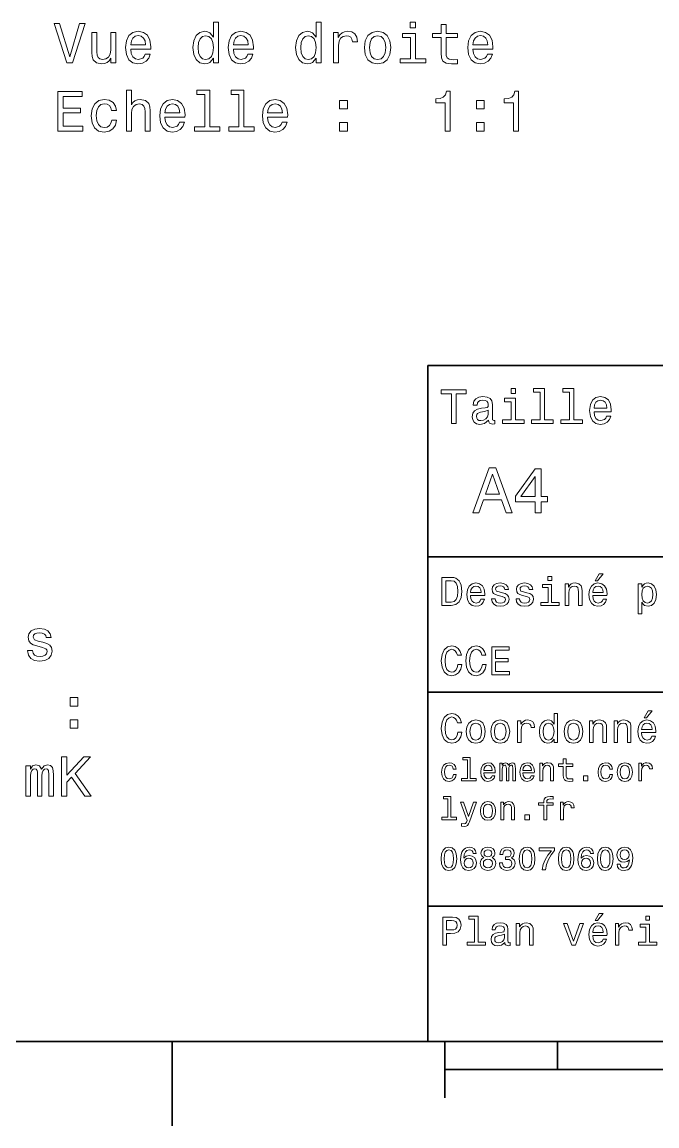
# Model space of a CAD drawing. Extents: x 0 to 297, y 0 to 210.
# Drawn here: x 61 to 117.3, y 2.5 to 100.5 of the extents above; entities that cross this region are included whole.
import ezdxf

# ---------------------------------------------------------------- set-up
doc = ezdxf.new("R2010")
doc.units = 0

msp = doc.modelspace()

# ---------------------------------------------------------------- linework, layer by layer
at = {"color": 7, "lineweight": 35}
for p, q in [((97, 10), (97, 70)), ((97, 70), (287, 70)), ((97, 53), (162, 53)), ((97, 41), (162, 41)), ((97, 22), (162, 22)), ((10, 10), (287, 10)), ((97, 10), (287, 10)), ((98.5, 7.5), (198.5, 7.5))]:
    msp.add_line(p, q, dxfattribs=at)
at = {"color": 7, "lineweight": 35, "ltscale": 0.1875}
msp.add_line((74.300003, 10), (74.300003, 2.5), dxfattribs=at)
at = {"color": 7, "lineweight": 35, "ltscale": 0.125}
msp.add_line((98.5, 10), (98.5, 5), dxfattribs=at)
at = {"color": 7, "lineweight": 35, "ltscale": 0.0625}
msp.add_line((108.5, 10), (108.5, 7.5), dxfattribs=at)
at = {"color": 7, "lineweight": 13}
for points in [[(66.098732, 100.357018), (65.221207, 97.376472), (64.318474, 100.357018), (63.839363, 100.357018), (64.969048, 96.851974), (65.473373, 96.851974), (66.577835, 100.357018)], [(77.985619, 97.270561), (77.985619, 96.851974), (78.42942, 96.851974), (78.42942, 100.473015), (77.990662, 100.473015), (77.990662, 99.146645), (77.652763, 99.52993), (77.445992, 99.620705), (77.208961, 99.656006), (76.780289, 99.555145), (76.447433, 99.27272), (76.230576, 98.818832), (76.15493, 98.208603), (76.230576, 97.598373), (76.447433, 97.139435), (76.780289, 96.851974), (77.208961, 96.756157), (77.445992, 96.791458), (77.657806, 96.882233)], [(87.093689, 97.270561), (87.093689, 96.851974), (87.537491, 96.851974), (87.537491, 100.473015), (87.098732, 100.473015), (87.098732, 99.146645), (86.760834, 99.52993), (86.554062, 99.620705), (86.317032, 99.656006), (85.888359, 99.555145), (85.555504, 99.27272), (85.338646, 98.818832), (85.263, 98.208603), (85.338646, 97.598373), (85.555504, 97.139435), (85.888359, 96.851974), (86.317032, 96.756157), (86.554062, 96.791458), (86.765877, 96.882233)], [(95.909248, 100.473015), (95.440231, 100.473015), (95.440231, 99.968689), (95.909248, 99.968689)], [(98.16861, 99.091171), (98.16861, 97.734543), (98.198868, 97.295776), (98.340088, 96.993187), (98.622505, 96.816673), (99.101608, 96.756157), (99.626106, 96.781372), (99.626106, 97.164658), (99.242821, 97.134392), (98.894836, 97.174744), (98.708237, 97.300819), (98.627548, 97.512634), (98.612419, 97.810188), (98.612419, 99.091171), (99.626106, 99.091171), (99.626106, 99.469406), (98.612419, 99.469406), (98.612419, 100.2612), (98.16861, 100.2612), (98.16861, 99.469406), (97.402039, 99.469406), (97.402039, 99.091171)], [(69.301178, 99.560188), (68.857376, 99.560188), (68.857376, 97.996788), (68.806946, 97.633675), (68.66069, 97.371429), (68.433746, 97.210045), (68.136192, 97.159615), (67.899162, 97.199959), (67.747864, 97.320992), (67.662132, 97.527763), (67.64196, 97.820274), (67.64196, 99.560188), (67.198151, 99.560188), (67.198151, 97.77993), (67.213287, 97.42186), (67.309105, 97.124306), (67.601616, 96.851974), (68.070633, 96.756157), (68.322792, 96.791458), (68.53965, 96.882233), (68.72625, 97.038574), (68.877548, 97.265518), (68.877548, 96.851974), (69.301178, 96.851974)], [(70.637634, 98.077477), (72.412849, 98.077477), (72.417892, 98.284248), (72.337204, 98.86422), (72.115303, 99.297943), (71.762276, 99.560188), (71.293259, 99.656006), (70.83432, 99.555145), (70.481293, 99.27272), (70.254349, 98.813789), (70.17366, 98.208603), (70.249306, 97.588287), (70.47625, 97.134392), (70.824234, 96.851974), (71.278122, 96.756157), (71.671494, 96.821716), (71.994263, 96.993187), (72.231293, 97.265518), (72.367462, 97.628632), (71.928703, 97.628632), (71.837921, 97.426903), (71.706802, 97.275604), (71.333603, 97.154572), (71.046135, 97.210045), (70.829277, 97.386559), (70.688065, 97.674019), (70.637634, 98.062347)], [(70.637634, 98.450676), (70.693115, 98.79866), (70.829277, 99.055862), (71.036049, 99.212204), (71.308388, 99.267677), (71.575676, 99.212204), (71.782448, 99.055862), (71.908531, 98.79866), (71.953918, 98.450676)], [(77.284607, 99.257591), (77.577118, 99.186989), (77.799019, 98.990303), (77.930145, 98.662491), (77.980576, 98.208603), (77.930145, 97.749672), (77.799019, 97.42186), (77.577118, 97.220131), (77.284607, 97.154572), (77.007233, 97.220131), (76.795418, 97.42186), (76.654205, 97.754715), (76.608818, 98.208603), (76.654205, 98.657448), (76.795418, 98.98526), (77.007233, 99.186989)], [(79.745705, 98.077477), (81.52092, 98.077477), (81.525963, 98.284248), (81.445274, 98.86422), (81.223373, 99.297943), (80.870346, 99.560188), (80.401321, 99.656006), (79.94239, 99.555145), (79.589363, 99.27272), (79.362419, 98.813789), (79.281731, 98.208603), (79.357376, 97.588287), (79.58432, 97.134392), (79.932304, 96.851974), (80.386192, 96.756157), (80.779572, 96.821716), (81.102333, 96.993187), (81.339363, 97.265518), (81.475533, 97.628632), (81.036774, 97.628632), (80.945992, 97.426903), (80.814865, 97.275604), (80.441673, 97.154572), (80.154205, 97.210045), (79.937347, 97.386559), (79.796135, 97.674019), (79.745705, 98.062347)], [(79.745705, 98.450676), (79.801178, 98.79866), (79.937347, 99.055862), (80.144119, 99.212204), (80.416458, 99.267677), (80.683746, 99.212204), (80.890518, 99.055862), (81.016602, 98.79866), (81.061989, 98.450676)], [(86.392685, 99.257591), (86.685188, 99.186989), (86.907089, 98.990303), (87.038216, 98.662491), (87.088646, 98.208603), (87.038216, 97.749672), (86.907089, 97.42186), (86.685188, 97.220131), (86.392685, 97.154572), (86.115303, 97.220131), (85.903488, 97.42186), (85.762276, 97.754715), (85.716888, 98.208603), (85.762276, 98.657448), (85.903488, 98.98526), (86.115303, 99.186989)], [(88.631874, 96.851974), (89.075676, 96.851974), (89.075676, 98.400246), (89.121063, 98.773445), (89.257233, 99.040733), (89.479134, 99.202118), (89.776688, 99.257591), (89.998589, 99.22229), (90.165016, 99.121429), (90.265877, 98.949959), (90.301178, 98.717972), (90.750031, 98.717972), (90.689514, 99.126472), (90.523087, 99.418976), (90.245705, 99.59549), (89.867462, 99.656006), (89.61026, 99.615662), (89.388359, 99.514801), (89.191673, 99.34333), (89.035332, 99.111343), (89.035332, 99.560188), (88.631874, 99.560188)], [(91.370346, 98.20356), (91.451035, 97.588287), (91.683022, 97.134392), (92.051178, 96.851974), (92.545418, 96.756157), (93.034607, 96.851974), (93.402763, 97.129349), (93.63475, 97.583244), (93.72049, 98.20356), (93.63475, 98.818832), (93.402763, 99.277763), (93.034607, 99.555145), (92.545418, 99.656006), (92.051178, 99.555145), (91.683022, 99.27272), (91.451035, 98.818832)], [(91.824234, 98.208603), (91.869621, 98.662491), (92.010834, 98.990303), (92.237778, 99.192032), (92.545418, 99.262634), (92.848007, 99.192032), (93.074951, 98.995346), (93.216164, 98.662491), (93.266602, 98.208603), (93.216164, 97.749672), (93.074951, 97.416817), (92.848007, 97.215088), (92.545418, 97.149529), (92.237778, 97.215088), (92.010834, 97.416817), (91.869621, 97.749672)], [(95.894119, 97.225174), (95.894119, 99.469406), (94.754349, 99.469406), (94.754349, 99.091171), (95.450317, 99.091171), (95.450317, 97.225174), (94.542534, 97.225174), (94.542534, 96.851974), (96.811981, 96.851974), (96.811981, 97.225174)], [(100.997864, 98.077477), (102.773079, 98.077477), (102.778122, 98.284248), (102.697433, 98.86422), (102.475525, 99.297943), (102.122498, 99.560188), (101.653488, 99.656006), (101.19455, 99.555145), (100.841522, 99.27272), (100.614578, 98.813789), (100.53389, 98.208603), (100.609535, 97.588287), (100.836479, 97.134392), (101.184464, 96.851974), (101.638351, 96.756157), (102.031723, 96.821716), (102.354492, 96.993187), (102.591522, 97.265518), (102.727692, 97.628632), (102.288925, 97.628632), (102.198151, 97.426903), (102.067032, 97.275604), (101.693832, 97.154572), (101.406364, 97.210045), (101.189507, 97.386559), (101.048294, 97.674019), (100.997864, 98.062347)], [(100.997864, 98.450676), (101.053337, 98.79866), (101.189507, 99.055862), (101.396278, 99.212204), (101.66861, 99.267677), (101.935905, 99.212204), (102.142677, 99.055862), (102.268753, 98.79866), (102.314148, 98.450676)], [(64.162132, 90.805145), (66.381149, 90.805145), (66.381149, 91.228775), (64.626106, 91.228775), (64.626106, 92.413933), (66.189507, 92.413933), (66.189507, 92.83252), (64.626106, 92.83252), (64.626106, 93.881516), (66.340805, 93.881516), (66.340805, 94.305145), (64.162132, 94.305145)], [(70.249306, 90.805145), (70.693115, 90.805145), (70.693115, 92.368546), (70.738503, 92.726616), (70.88475, 92.988861), (71.111702, 93.150246), (71.414291, 93.210762), (71.656364, 93.160332), (71.807663, 93.024162), (71.883316, 92.797218), (71.908531, 92.494629), (71.908531, 90.805145), (72.352333, 90.805145), (72.352333, 92.585403), (72.332161, 92.943474), (72.241379, 93.241028), (71.943832, 93.513359), (71.479858, 93.609177), (71.227692, 93.573875), (71.010834, 93.478058), (70.829277, 93.326759), (70.693115, 93.119987), (70.693115, 94.426186), (70.249306, 94.426186)], [(77.203918, 94.052986), (77.203918, 91.178345), (76.291092, 91.178345), (76.291092, 90.805145), (78.555504, 90.805145), (78.555504, 91.178345), (77.64772, 91.178345), (77.64772, 94.426186), (76.50795, 94.426186), (76.50795, 94.052986)], [(80.239944, 94.052986), (80.239944, 91.178345), (79.327118, 91.178345), (79.327118, 90.805145), (81.591522, 90.805145), (81.591522, 91.178345), (80.683746, 91.178345), (80.683746, 94.426186), (79.543976, 94.426186), (79.543976, 94.052986)], [(98.526688, 90.805145), (98.985611, 90.805145), (98.985611, 94.33036), (98.642677, 94.33036), (98.551895, 94.022728), (98.370346, 93.815948), (98.092964, 93.694916), (97.709679, 93.654572), (97.709679, 93.296501), (98.526688, 93.296501)], [(104.598724, 90.805145), (105.057663, 90.805145), (105.057663, 94.33036), (104.714722, 94.33036), (104.623947, 94.022728), (104.442383, 93.815948), (104.165009, 93.694916), (103.781723, 93.654572), (103.781723, 93.296501), (104.598724, 93.296501)], [(68.938065, 92.615662), (69.376831, 92.615662), (69.286049, 93.019119), (69.069191, 93.336845), (68.731293, 93.533531), (68.292534, 93.609177), (67.808388, 93.508316), (67.440231, 93.225891), (67.208244, 92.76696), (67.127548, 92.151688), (67.203201, 91.541458), (67.430145, 91.087563), (67.788208, 90.805145), (68.277405, 90.709328), (68.711121, 90.784973), (69.049019, 90.996788), (69.281006, 91.329643), (69.381874, 91.773445), (68.958244, 91.773445), (68.882591, 91.491028), (68.741379, 91.279205), (68.53965, 91.148087), (68.292534, 91.107742), (67.984901, 91.173302), (67.762993, 91.375031), (67.626831, 91.702843), (67.581436, 92.166817), (67.626831, 92.620705), (67.768036, 92.948517), (67.994987, 93.150246), (68.292534, 93.220848), (68.554779, 93.175461), (68.751465, 93.059471), (68.882591, 92.867828)], [(73.67366, 92.030647), (75.448875, 92.030647), (75.453918, 92.237419), (75.37323, 92.81739), (75.151321, 93.251114), (74.798302, 93.513359), (74.329277, 93.609177), (73.870346, 93.508316), (73.517319, 93.225891), (73.290375, 92.76696), (73.209679, 92.161774), (73.285332, 91.541458), (73.512276, 91.087563), (73.86026, 90.805145), (74.314148, 90.709328), (74.70752, 90.774887), (75.030289, 90.946358), (75.267319, 91.218689), (75.403488, 91.581802), (74.964722, 91.581802), (74.873947, 91.380074), (74.742821, 91.228775), (74.369621, 91.107742), (74.082161, 91.163216), (73.865303, 91.339729), (73.724091, 91.62719), (73.67366, 92.015518)], [(73.67366, 92.403847), (73.729134, 92.751831), (73.865303, 93.009033), (74.072075, 93.165375), (74.344406, 93.220848), (74.611702, 93.165375), (74.818474, 93.009033), (74.94455, 92.751831), (74.989944, 92.403847)], [(82.781731, 92.030647), (84.556946, 92.030647), (84.561989, 92.237419), (84.481293, 92.81739), (84.259392, 93.251114), (83.906372, 93.513359), (83.437347, 93.609177), (82.978416, 93.508316), (82.625389, 93.225891), (82.398445, 92.76696), (82.317749, 92.161774), (82.393402, 91.541458), (82.620346, 91.087563), (82.96833, 90.805145), (83.422218, 90.709328), (83.81559, 90.774887), (84.138359, 90.946358), (84.375389, 91.218689), (84.511551, 91.581802), (84.072792, 91.581802), (83.982018, 91.380074), (83.850891, 91.228775), (83.477692, 91.107742), (83.190231, 91.163216), (82.973373, 91.339729), (82.832161, 91.62719), (82.781731, 92.015518)], [(82.781731, 92.403847), (82.837204, 92.751831), (82.973373, 93.009033), (83.180145, 93.165375), (83.452477, 93.220848), (83.719772, 93.165375), (83.926544, 93.009033), (84.05262, 92.751831), (84.098007, 92.403847)], [(89.161407, 92.761917), (89.857376, 92.761917), (89.857376, 93.513359), (89.161407, 93.513359)], [(101.305496, 92.761917), (102.001465, 92.761917), (102.001465, 93.513359), (101.305496, 93.513359)], [(89.161407, 90.805145), (89.857376, 90.805145), (89.857376, 91.556587), (89.161407, 91.556587)], [(101.305496, 90.805145), (102.001465, 90.805145), (102.001465, 91.556587), (101.305496, 91.556587)], [(99.102303, 64.837173), (99.5, 64.837173), (99.5, 67.47406), (100.407784, 67.47406), (100.407784, 67.837173), (98.190201, 67.837173), (98.190201, 67.47406), (99.102303, 67.47406)], [(104.786743, 67.940918), (104.384727, 67.940918), (104.384727, 67.508644), (104.786743, 67.508644)], [(106.969742, 67.621033), (106.969742, 65.157059), (106.187317, 65.157059), (106.187317, 64.837173), (108.128242, 64.837173), (108.128242, 65.157059), (107.350143, 65.157059), (107.350143, 67.940918), (106.373199, 67.940918), (106.373199, 67.621033)], [(109.572044, 67.621033), (109.572044, 65.157059), (108.789627, 65.157059), (108.789627, 64.837173), (110.730545, 64.837173), (110.730545, 65.157059), (109.952454, 65.157059), (109.952454, 67.940918), (108.975502, 67.940918), (108.975502, 67.621033)], [(102.387611, 65.139771), (102.387611, 65.126801), (102.409225, 64.979828), (102.47406, 64.876076), (102.746399, 64.793945), (102.958214, 64.828529), (102.958214, 65.122475), (102.867432, 65.109505), (102.746399, 65.165703), (102.724785, 65.338615), (102.724785, 66.540344), (102.672913, 66.84726), (102.521614, 67.0634), (102.257927, 67.193085), (101.886169, 67.240631), (101.523056, 67.188759), (101.255043, 67.041786), (101.086456, 66.812675), (101.030258, 66.510086), (101.030258, 66.484146), (101.371758, 66.484146), (101.402016, 66.665703), (101.497116, 66.795387), (101.65274, 66.873199), (101.873199, 66.903458), (102.085014, 66.881844), (102.236313, 66.817001), (102.327087, 66.704605), (102.357346, 66.548988), (102.340057, 66.367432), (102.270897, 66.276657), (102.097984, 66.233429), (101.773773, 66.198845), (101.402016, 66.121033), (101.138329, 65.982704), (100.982712, 65.766571), (100.935158, 65.446686), (100.978386, 65.161385), (101.112389, 64.949562), (101.328529, 64.815559), (101.626801, 64.768013), (102.028816, 64.858788)], [(104.773773, 65.157059), (104.773773, 67.080688), (103.796829, 67.080688), (103.796829, 66.756485), (104.393372, 66.756485), (104.393372, 65.157059), (103.615273, 65.157059), (103.615273, 64.837173), (105.560516, 64.837173), (105.560516, 65.157059)], [(111.750717, 65.887604), (113.272339, 65.887604), (113.276657, 66.064842), (113.207497, 66.561958), (113.017288, 66.933716), (112.714699, 67.158501), (112.312683, 67.240631), (111.919312, 67.154175), (111.616714, 66.912102), (111.422188, 66.51873), (111.353027, 66), (111.41787, 65.4683), (111.612396, 65.079247), (111.91066, 64.837173), (112.299713, 64.755043), (112.636887, 64.811234), (112.913544, 64.958214), (113.116714, 65.191643), (113.233429, 65.502876), (112.857346, 65.502876), (112.779541, 65.329971), (112.667145, 65.200287), (112.34726, 65.096542), (112.100868, 65.144089), (111.914986, 65.295387), (111.793945, 65.541786), (111.750717, 65.874634)], [(111.750717, 66.207489), (111.798271, 66.50576), (111.914986, 66.726219), (112.092216, 66.860229), (112.325653, 66.907776), (112.554756, 66.860229), (112.731987, 66.726219), (112.840057, 66.50576), (112.878967, 66.207489)], [(102.344383, 65.649857), (102.292511, 65.425072), (102.154182, 65.252159), (101.946686, 65.139771), (101.691643, 65.100861), (101.527374, 65.122475), (101.41066, 65.191643), (101.337173, 65.312675), (101.315559, 65.481262), (101.332855, 65.632561), (101.402016, 65.740631), (101.678673, 65.861671), (102.028816, 65.913544), (102.344383, 66.017288)], [(100.982712, 56.9049), (101.51297, 56.9049), (101.933716, 58.080692), (103.530258, 58.080692), (103.951012, 56.9049), (104.492798, 56.9049), (103.028816, 60.910664), (102.440926, 60.910664)], [(106.521614, 56.9049), (107.040344, 56.9049), (107.040344, 57.896255), (107.610954, 57.896255), (107.610954, 58.357349), (107.040344, 58.357349), (107.040344, 60.818443), (106.515854, 60.818443), (104.763687, 58.403458), (104.763687, 57.896255), (106.521614, 57.896255)], [(102.118156, 58.570606), (102.734871, 60.334293), (103.351585, 58.570606)], [(105.247841, 58.357349), (106.521614, 60.149857), (106.521614, 58.357349)], [(99.080688, 51.190563), (98.248558, 51.190563), (98.248558, 48.690563), (99.080688, 48.690563), (99.473343, 48.769814), (99.765129, 49.011169), (99.945244, 49.40382), (100.010086, 49.940563), (99.952446, 50.488113), (99.880402, 50.70425), (99.779541, 50.877163), (99.487755, 51.111313), (99.296829, 51.168949)], [(107.992798, 51.27702), (107.657784, 51.27702), (107.657784, 50.916786), (107.992798, 50.916786)], [(111.84726, 50.88797), (112.059799, 50.88797), (112.560516, 51.500362), (112.207489, 51.500362)], [(99.055473, 50.891571), (99.329254, 50.837536), (99.516571, 50.671829), (99.628242, 50.376442), (99.664268, 49.940563), (99.624641, 49.519093), (99.51297, 49.223705), (99.322044, 49.047192), (99.055473, 48.989555), (98.583572, 48.989555), (98.583572, 50.891571)], [(100.784584, 49.565922), (102.052597, 49.565922), (102.056198, 49.713619), (101.998558, 50.127884), (101.840057, 50.437683), (101.587898, 50.625), (101.252884, 50.693443), (100.925072, 50.621399), (100.672913, 50.41967), (100.510803, 50.091862), (100.453171, 49.659584), (100.507202, 49.216499), (100.669312, 48.892292), (100.91787, 48.690563), (101.242073, 48.62212), (101.523056, 48.668949), (101.753601, 48.791428), (101.922913, 48.98595), (102.020172, 49.245319), (101.706772, 49.245319), (101.64193, 49.101227), (101.548271, 48.993156), (101.2817, 48.9067), (101.07637, 48.946327), (100.921471, 49.072407), (100.820602, 49.27774), (100.784584, 49.555115)], [(100.784584, 49.832493), (100.824211, 50.081055), (100.921471, 50.264771), (101.069168, 50.376442), (101.263687, 50.416069), (101.454613, 50.376442), (101.602303, 50.264771), (101.69236, 50.081055), (101.724785, 49.832493)], [(103.623199, 49.818085), (103.317001, 49.890129), (103.090057, 49.972984), (103.014412, 50.142292), (103.036026, 50.261169), (103.111671, 50.347622), (103.234146, 50.401657), (103.41066, 50.423271), (103.579971, 50.401657), (103.713257, 50.336815), (103.799713, 50.239555), (103.835732, 50.109871), (104.145531, 50.109871), (104.145531, 50.117077), (104.091499, 50.351227), (103.943802, 50.534943), (103.713257, 50.650219), (103.41066, 50.693443), (103.104469, 50.650219), (102.881126, 50.531342), (102.740631, 50.354828), (102.697403, 50.131485), (102.729828, 49.915348), (102.830688, 49.76405), (102.996399, 49.655983), (103.237755, 49.580334), (103.590775, 49.493877), (103.806915, 49.40382), (103.864555, 49.331772), (103.886169, 49.223705), (103.853745, 49.09042), (103.767288, 48.989555), (103.626801, 48.924713), (103.439484, 48.903099), (103.241356, 48.924713), (103.09726, 49.000362), (103, 49.122841), (102.960373, 49.292149), (102.654175, 49.292149), (102.704613, 49.003963), (102.852303, 48.795029), (103.086456, 48.668949), (103.41066, 48.62212), (103.749283, 48.668949), (103.997841, 48.795029), (104.149139, 48.996758), (104.203171, 49.259727), (104.163544, 49.486671), (104.051872, 49.641571), (103.868156, 49.742435)], [(105.791786, 49.818085), (105.485588, 49.890129), (105.258644, 49.972984), (105.182999, 50.142292), (105.204613, 50.261169), (105.280258, 50.347622), (105.40274, 50.401657), (105.579254, 50.423271), (105.748558, 50.401657), (105.881844, 50.336815), (105.9683, 50.239555), (106.004326, 50.109871), (106.314117, 50.109871), (106.314117, 50.117077), (106.260086, 50.351227), (106.112396, 50.534943), (105.881844, 50.650219), (105.579254, 50.693443), (105.273056, 50.650219), (105.049713, 50.531342), (104.909225, 50.354828), (104.865997, 50.131485), (104.898415, 49.915348), (104.999283, 49.76405), (105.164986, 49.655983), (105.406342, 49.580334), (105.759369, 49.493877), (105.975502, 49.40382), (106.033142, 49.331772), (106.054756, 49.223705), (106.022339, 49.09042), (105.935883, 48.989555), (105.795387, 48.924713), (105.60807, 48.903099), (105.409943, 48.924713), (105.265854, 49.000362), (105.168587, 49.122841), (105.12896, 49.292149), (104.822769, 49.292149), (104.873199, 49.003963), (105.020897, 48.795029), (105.255043, 48.668949), (105.579254, 48.62212), (105.91787, 48.668949), (106.166428, 48.795029), (106.317726, 48.996758), (106.371758, 49.259727), (106.33213, 49.486671), (106.220459, 49.641571), (106.036743, 49.742435)], [(107.981987, 48.957134), (107.981987, 50.560158), (107.16787, 50.560158), (107.16787, 50.289986), (107.664986, 50.289986), (107.664986, 48.957134), (107.016571, 48.957134), (107.016571, 48.690563), (108.637611, 48.690563), (108.637611, 48.957134)], [(109.181557, 48.690563), (109.498558, 48.690563), (109.498558, 49.807278), (109.530983, 50.063042), (109.635445, 50.250362), (109.797546, 50.365635), (110.013687, 50.408863), (110.1866, 50.372841), (110.29467, 50.275578), (110.348701, 50.113472), (110.366714, 49.897335), (110.366714, 48.690563), (110.683716, 48.690563), (110.683716, 49.962177), (110.669312, 50.217941), (110.604469, 50.430477), (110.39193, 50.625), (110.060516, 50.693443), (109.876801, 50.668228), (109.721901, 50.599785), (109.588615, 50.484512), (109.484146, 50.329613), (109.484146, 50.625), (109.181557, 50.625)], [(111.627518, 49.565922), (112.895531, 49.565922), (112.899132, 49.713619), (112.841499, 50.127884), (112.682999, 50.437683), (112.430832, 50.625), (112.095825, 50.693443), (111.768013, 50.621399), (111.515854, 50.41967), (111.353745, 50.091862), (111.296112, 49.659584), (111.350143, 49.216499), (111.512245, 48.892292), (111.760803, 48.690563), (112.085014, 48.62212), (112.365997, 48.668949), (112.596542, 48.791428), (112.765854, 48.98595), (112.863113, 49.245319), (112.549713, 49.245319), (112.484871, 49.101227), (112.391212, 48.993156), (112.124641, 48.9067), (111.919312, 48.946327), (111.764412, 49.072407), (111.663544, 49.27774), (111.627518, 49.555115)], [(111.627518, 49.832493), (111.667145, 50.081055), (111.764412, 50.264771), (111.912102, 50.376442), (112.106628, 50.416069), (112.297546, 50.376442), (112.445244, 50.264771), (112.535301, 50.081055), (112.567726, 49.832493)], [(115.986313, 50.326012), (115.986313, 50.625), (115.669312, 50.625), (115.669312, 47.941284), (115.986313, 47.941284), (115.986313, 48.98595), (116.097984, 48.816643), (116.22406, 48.704971), (116.541069, 48.62212), (116.843658, 48.690563), (117.081413, 48.895893), (117.236313, 49.2201), (117.293945, 49.659584), (117.236313, 50.095463), (117.081413, 50.41967), (116.843658, 50.621399), (116.541069, 50.693443), (116.368156, 50.671829), (116.220459, 50.603386), (116.094383, 50.488113)], [(116.48703, 48.9067), (116.274498, 48.953533), (116.119598, 49.097622), (116.022339, 49.331772), (115.989914, 49.659584), (116.022339, 49.983791), (116.119598, 50.217941), (116.274498, 50.358429), (116.48703, 50.408863), (116.681557, 50.358429), (116.836456, 50.21434), (116.933716, 49.98019), (116.969742, 49.659584), (116.933716, 49.335377), (116.836456, 49.097622), (116.681557, 48.953533)], [(62.843231, 45.430504), (62.414555, 45.531368), (62.096832, 45.647362), (61.990925, 45.884396), (62.021183, 46.050823), (62.12709, 46.17186), (62.298561, 46.247509), (62.545677, 46.277767), (62.782711, 46.247509), (62.969311, 46.156731), (63.090347, 46.020561), (63.140778, 45.839005), (63.574497, 45.839005), (63.574497, 45.849094), (63.498848, 46.176903), (63.292076, 46.434109), (62.969311, 46.59549), (62.545677, 46.65601), (62.117004, 46.59549), (61.804325, 46.429062), (61.607639, 46.181946), (61.547119, 45.869267), (61.592506, 45.566673), (61.733719, 45.354855), (61.965706, 45.20356), (62.303604, 45.097652), (62.79784, 44.976616), (63.100433, 44.850533), (63.181126, 44.749668), (63.211388, 44.598373), (63.165997, 44.411774), (63.04496, 44.270561), (62.848274, 44.179783), (62.586025, 44.149525), (62.308647, 44.179783), (62.106918, 44.28569), (61.970749, 44.457161), (61.915276, 44.694195), (61.486603, 44.694195), (61.557205, 44.290737), (61.763977, 43.99823), (62.091789, 43.821716), (62.545677, 43.756153), (63.019745, 43.821716), (63.367725, 43.99823), (63.57954, 44.280647), (63.65519, 44.648804), (63.599716, 44.966526), (63.443375, 45.183388), (63.186169, 45.324596)], [(99.66787, 43.460373), (99.595818, 43.15778), (99.476944, 42.941643), (99.311241, 42.808357), (99.116714, 42.765129), (98.882568, 42.829971), (98.698845, 43.024494), (98.57637, 43.341499), (98.536743, 43.780979), (98.57637, 44.216858), (98.695244, 44.537464), (98.87896, 44.731987), (99.116714, 44.80043), (99.289627, 44.764408), (99.437317, 44.663544), (99.552597, 44.501442), (99.631844, 44.278099), (99.97406, 44.278099), (99.865997, 44.620316), (99.678673, 44.879681), (99.422913, 45.041786), (99.116714, 45.099422), (98.734871, 45.009365), (98.443085, 44.757202), (98.25576, 44.342937), (98.190926, 43.780979), (98.25576, 43.219021), (98.443085, 42.804756), (98.734871, 42.548992), (99.116714, 42.462536), (99.451729, 42.530979), (99.721901, 42.721901), (99.912827, 43.035301), (100.013687, 43.460373)], [(101.836456, 43.460373), (101.764412, 43.15778), (101.645531, 42.941643), (101.479828, 42.808357), (101.285301, 42.765129), (101.051155, 42.829971), (100.867432, 43.024494), (100.744957, 43.341499), (100.70533, 43.780979), (100.744957, 44.216858), (100.863831, 44.537464), (101.047554, 44.731987), (101.285301, 44.80043), (101.458214, 44.764408), (101.605911, 44.663544), (101.721184, 44.501442), (101.80043, 44.278099), (102.142654, 44.278099), (102.034584, 44.620316), (101.84726, 44.879681), (101.591499, 45.041786), (101.285301, 45.099422), (100.903458, 45.009365), (100.611671, 44.757202), (100.424355, 44.342937), (100.359512, 43.780979), (100.424355, 43.219021), (100.611671, 42.804756), (100.903458, 42.548992), (101.285301, 42.462536), (101.620316, 42.530979), (101.890488, 42.721901), (102.081413, 43.035301), (102.182274, 43.460373)], [(102.664986, 42.530979), (104.25, 42.530979), (104.25, 42.833572), (102.996399, 42.833572), (102.996399, 43.680115), (104.113113, 43.680115), (104.113113, 43.979107), (102.996399, 43.979107), (102.996399, 44.728386), (104.221184, 44.728386), (104.221184, 45.030979), (102.664986, 45.030979)], [(65.248848, 39.761917), (65.944809, 39.761917), (65.944809, 40.513359), (65.248848, 40.513359)], [(116.184441, 38.728386), (116.396973, 38.728386), (116.897697, 39.340778), (116.54467, 39.340778)], [(65.248848, 37.805145), (65.944809, 37.805145), (65.944809, 38.556587), (65.248848, 38.556587)], [(99.66787, 37.460373), (99.595818, 37.15778), (99.476944, 36.941643), (99.311241, 36.808357), (99.116714, 36.765129), (98.882568, 36.829971), (98.698845, 37.024494), (98.57637, 37.341499), (98.536743, 37.780979), (98.57637, 38.216858), (98.695244, 38.537464), (98.87896, 38.731987), (99.116714, 38.80043), (99.289627, 38.764408), (99.437317, 38.663544), (99.552597, 38.501442), (99.631844, 38.278099), (99.97406, 38.278099), (99.865997, 38.620316), (99.678673, 38.879681), (99.422913, 39.041786), (99.116714, 39.099422), (98.734871, 39.009365), (98.443085, 38.757202), (98.25576, 38.342937), (98.190926, 37.780979), (98.25576, 37.219021), (98.443085, 36.804756), (98.734871, 36.548992), (99.116714, 36.462536), (99.451729, 36.530979), (99.721901, 36.721901), (99.912827, 37.035301), (100.013687, 37.460373)], [(100.413544, 37.496399), (100.471184, 37.056915), (100.636887, 36.732708), (100.899857, 36.530979), (101.252884, 36.462536), (101.602303, 36.530979), (101.865273, 36.729107), (102.030983, 37.053314), (102.092216, 37.496399), (102.030983, 37.935879), (101.865273, 38.263687), (101.602303, 38.461815), (101.252884, 38.533859), (100.899857, 38.461815), (100.636887, 38.260086), (100.471184, 37.935879)], [(100.737755, 37.5), (100.770172, 37.824207), (100.87104, 38.058357), (101.033142, 38.20245), (101.252884, 38.25288), (101.469017, 38.20245), (101.631126, 38.061958), (101.731987, 37.824207), (101.768013, 37.5), (101.731987, 37.172188), (101.631126, 36.934437), (101.469017, 36.790344), (101.252884, 36.743515), (101.033142, 36.790344), (100.87104, 36.934437), (100.770172, 37.172188)], [(102.58213, 37.496399), (102.639771, 37.056915), (102.805473, 36.732708), (103.068443, 36.530979), (103.421471, 36.462536), (103.770897, 36.530979), (104.033859, 36.729107), (104.19957, 37.053314), (104.260803, 37.496399), (104.19957, 37.935879), (104.033859, 38.263687), (103.770897, 38.461815), (103.421471, 38.533859), (103.068443, 38.461815), (102.805473, 38.260086), (102.639771, 37.935879)], [(102.906342, 37.5), (102.938759, 37.824207), (103.039627, 38.058357), (103.201729, 38.20245), (103.421471, 38.25288), (103.637611, 38.20245), (103.799713, 38.061958), (103.900574, 37.824207), (103.9366, 37.5), (103.900574, 37.172188), (103.799713, 36.934437), (103.637611, 36.790344), (103.421471, 36.743515), (103.201729, 36.790344), (103.039627, 36.934437), (102.938759, 37.172188)], [(104.963257, 36.530979), (105.280258, 36.530979), (105.280258, 37.636887), (105.312683, 37.903458), (105.409943, 38.094379), (105.568443, 38.209652), (105.780983, 38.249279), (105.939484, 38.224064), (106.058357, 38.152016), (106.130402, 38.029537), (106.155617, 37.863831), (106.476227, 37.863831), (106.432999, 38.155621), (106.314117, 38.364552), (106.115997, 38.490635), (105.845825, 38.533859), (105.662102, 38.505043), (105.503601, 38.432995), (105.363113, 38.310516), (105.251442, 38.144814), (105.251442, 38.465416), (104.963257, 38.465416)], [(108.201729, 36.829971), (108.201729, 36.530979), (108.51873, 36.530979), (108.51873, 39.117435), (108.20533, 39.117435), (108.20533, 38.170029), (107.963974, 38.443802), (107.816284, 38.508644), (107.646973, 38.533859), (107.340775, 38.461815), (107.103027, 38.260086), (106.948128, 37.935879), (106.894089, 37.5), (106.948128, 37.064121), (107.103027, 36.736309), (107.340775, 36.530979), (107.646973, 36.462536), (107.816284, 36.487751), (107.967575, 36.552593)], [(107.701012, 38.249279), (107.909943, 38.198845), (108.068443, 38.058357), (108.162102, 37.824207), (108.198128, 37.5), (108.162102, 37.172188), (108.068443, 36.938038), (107.909943, 36.793949), (107.701012, 36.747116), (107.502884, 36.793949), (107.351585, 36.938038), (107.250717, 37.175793), (107.2183, 37.5), (107.250717, 37.820606), (107.351585, 38.054756), (107.502884, 38.198845)], [(109.087898, 37.496399), (109.145531, 37.056915), (109.311241, 36.732708), (109.574203, 36.530979), (109.927231, 36.462536), (110.276657, 36.530979), (110.539627, 36.729107), (110.70533, 37.053314), (110.766571, 37.496399), (110.70533, 37.935879), (110.539627, 38.263687), (110.276657, 38.461815), (109.927231, 38.533859), (109.574203, 38.461815), (109.311241, 38.260086), (109.145531, 37.935879)], [(109.412102, 37.5), (109.444527, 37.824207), (109.545387, 38.058357), (109.707489, 38.20245), (109.927231, 38.25288), (110.143372, 38.20245), (110.305473, 38.061958), (110.406342, 37.824207), (110.44236, 37.5), (110.406342, 37.172188), (110.305473, 36.934437), (110.143372, 36.790344), (109.927231, 36.743515), (109.707489, 36.790344), (109.545387, 36.934437), (109.444527, 37.172188)], [(111.350143, 36.530979), (111.667145, 36.530979), (111.667145, 37.647694), (111.69957, 37.903458), (111.804031, 38.090778), (111.966141, 38.206051), (112.182274, 38.249279), (112.355186, 38.213257), (112.463257, 38.115993), (112.517288, 37.953888), (112.535301, 37.737751), (112.535301, 36.530979), (112.852303, 36.530979), (112.852303, 37.802593), (112.837898, 38.058357), (112.773056, 38.270893), (112.560516, 38.465416), (112.229103, 38.533859), (112.045387, 38.508644), (111.890488, 38.440201), (111.757202, 38.324928), (111.65274, 38.170029), (111.65274, 38.465416), (111.350143, 38.465416)], [(113.51873, 36.530979), (113.835732, 36.530979), (113.835732, 37.647694), (113.868156, 37.903458), (113.972626, 38.090778), (114.134727, 38.206051), (114.350861, 38.249279), (114.523773, 38.213257), (114.631844, 38.115993), (114.685883, 37.953888), (114.703888, 37.737751), (114.703888, 36.530979), (115.020889, 36.530979), (115.020889, 37.802593), (115.006485, 38.058357), (114.941643, 38.270893), (114.729111, 38.465416), (114.39769, 38.533859), (114.213974, 38.508644), (114.059082, 38.440201), (113.925789, 38.324928), (113.821327, 38.170029), (113.821327, 38.465416), (113.51873, 38.465416)], [(115.964699, 37.406338), (117.232712, 37.406338), (117.236313, 37.554035), (117.178673, 37.9683), (117.020172, 38.278099), (116.768013, 38.465416), (116.432999, 38.533859), (116.105186, 38.461815), (115.853027, 38.260086), (115.690918, 37.932278), (115.633286, 37.5), (115.687317, 37.056915), (115.849426, 36.732708), (116.097984, 36.530979), (116.422188, 36.462536), (116.703171, 36.509365), (116.933716, 36.631844), (117.103027, 36.826366), (117.200287, 37.085735), (116.886887, 37.085735), (116.822044, 36.941643), (116.728386, 36.833572), (116.461815, 36.747116), (116.256485, 36.786743), (116.101585, 36.912823), (116.000717, 37.118156), (115.964699, 37.395531)], [(115.964699, 37.672909), (116.004318, 37.921471), (116.101585, 38.105186), (116.249283, 38.216858), (116.443802, 38.256485), (116.634727, 38.216858), (116.782425, 38.105186), (116.872482, 37.921471), (116.9049, 37.672909)], [(61.340347, 31.758314), (61.748848, 31.758314), (61.748848, 33.568832), (61.774063, 33.841167), (61.849716, 34.037853), (61.965706, 34.153847), (62.117004, 34.199238), (62.238045, 34.15889), (62.318733, 34.058025), (62.359077, 33.886555), (62.374207, 33.659611), (62.374207, 31.758314), (62.757492, 31.758314), (62.757492, 33.568832), (62.782711, 33.836124), (62.85836, 34.03281), (62.979397, 34.153847), (63.130692, 34.199238), (63.251732, 34.15889), (63.33242, 34.058025), (63.382854, 33.659611), (63.382854, 31.758314), (63.791359, 31.758314), (63.791359, 33.629353), (63.76614, 34.017681), (63.685448, 34.315231), (63.524063, 34.496788), (63.261818, 34.562347), (62.954178, 34.461483), (62.717148, 34.168976), (62.530548, 34.45644), (62.217869, 34.562347), (61.930405, 34.461483), (61.733719, 34.179062), (61.733719, 34.466526), (61.340347, 34.466526)], [(64.502449, 31.758314), (64.966431, 31.758314), (64.966431, 33.00399), (65.379974, 33.447796), (66.555038, 31.758314), (67.119888, 31.758314), (65.707779, 33.78569), (67.079544, 35.258316), (66.464264, 35.258316), (64.966431, 33.639439), (64.966431, 35.258316), (64.502449, 35.258316)], [(99.256485, 34.170029), (99.507202, 34.170029), (99.45533, 34.400574), (99.331413, 34.58213), (99.138329, 34.694523), (98.887611, 34.737751), (98.610954, 34.680115), (98.400574, 34.51873), (98.268013, 34.256481), (98.221901, 33.904896), (98.265129, 33.556194), (98.394814, 33.296829), (98.599426, 33.135445), (98.87896, 33.080688), (99.126801, 33.123917), (99.319885, 33.244953), (99.452446, 33.435158), (99.510086, 33.688759), (99.268013, 33.688759), (99.224785, 33.527374), (99.144089, 33.406338), (99.028816, 33.331409), (98.887611, 33.308353), (98.711815, 33.345818), (98.585014, 33.461094), (98.507202, 33.648415), (98.48127, 33.913544), (98.507202, 34.172909), (98.587898, 34.360229), (98.717583, 34.475502), (98.887611, 34.515846), (99.03746, 34.48991), (99.149857, 34.42363), (99.224785, 34.314117)], [(100.510086, 34.991352), (100.510086, 33.348701), (99.988472, 33.348701), (99.988472, 33.135445), (101.282417, 33.135445), (101.282417, 33.348701), (100.763687, 33.348701), (100.763687, 35.204609), (100.112389, 35.204609), (100.112389, 34.991352)], [(101.96254, 33.835732), (102.976944, 33.835732), (102.979828, 33.953888), (102.933716, 34.285301), (102.806915, 34.533138), (102.605186, 34.682995), (102.337173, 34.737751), (102.074928, 34.680115), (101.873199, 34.51873), (101.743515, 34.256481), (101.697403, 33.91066), (101.740631, 33.556194), (101.870316, 33.296829), (102.069168, 33.135445), (102.328529, 33.080688), (102.553314, 33.118153), (102.737755, 33.216137), (102.873199, 33.371758), (102.951012, 33.57925), (102.700287, 33.57925), (102.648415, 33.463974), (102.573486, 33.377518), (102.360229, 33.308353), (102.195969, 33.340057), (102.072044, 33.440922), (101.991356, 33.605186), (101.96254, 33.827087)], [(101.96254, 34.048988), (101.99424, 34.247837), (102.072044, 34.39481), (102.190201, 34.484146), (102.345825, 34.515846), (102.498558, 34.484146), (102.616714, 34.39481), (102.688759, 34.247837), (102.714699, 34.048988)], [(103.374641, 33.135445), (103.60807, 33.135445), (103.60807, 34.170029), (103.622482, 34.325645), (103.665703, 34.438038), (103.731987, 34.504322), (103.818443, 34.530258), (103.887611, 34.507202), (103.933716, 34.449566), (103.956772, 34.351582), (103.965416, 34.221901), (103.965416, 33.135445), (104.184441, 33.135445), (104.184441, 34.170029), (104.198845, 34.322765), (104.242073, 34.435158), (104.311241, 34.504322), (104.397697, 34.530258), (104.466858, 34.507202), (104.51297, 34.449566), (104.541786, 34.221901), (104.541786, 33.135445), (104.775215, 33.135445), (104.775215, 34.204609), (104.760803, 34.42651), (104.714699, 34.596539), (104.622475, 34.700287), (104.472626, 34.737751), (104.296829, 34.680115), (104.161385, 34.512966), (104.054756, 34.677231), (103.876083, 34.737751), (103.711815, 34.680115), (103.599426, 34.51873), (103.599426, 34.682995), (103.374641, 34.682995)], [(105.432274, 33.835732), (106.446686, 33.835732), (106.44957, 33.953888), (106.403458, 34.285301), (106.276657, 34.533138), (106.074928, 34.682995), (105.806915, 34.737751), (105.54467, 34.680115), (105.342941, 34.51873), (105.213257, 34.256481), (105.167145, 33.91066), (105.210373, 33.556194), (105.340057, 33.296829), (105.538902, 33.135445), (105.798271, 33.080688), (106.023056, 33.118153), (106.207489, 33.216137), (106.342941, 33.371758), (106.420746, 33.57925), (106.170029, 33.57925), (106.118156, 33.463974), (106.043228, 33.377518), (105.829971, 33.308353), (105.665703, 33.340057), (105.541786, 33.440922), (105.461098, 33.605186), (105.432274, 33.827087)], [(105.432274, 34.048988), (105.463974, 34.247837), (105.541786, 34.39481), (105.659943, 34.484146), (105.815559, 34.515846), (105.9683, 34.484146), (106.086456, 34.39481), (106.158501, 34.247837), (106.184441, 34.048988)], [(106.945244, 33.135445), (107.198845, 33.135445), (107.198845, 34.028816), (107.224785, 34.233429), (107.308357, 34.383282), (107.438042, 34.475502), (107.610954, 34.510086), (107.749283, 34.481266), (107.835739, 34.403458), (107.87896, 34.273773), (107.893372, 34.100861), (107.893372, 33.135445), (108.146973, 33.135445), (108.146973, 34.152737), (108.135445, 34.357346), (108.083572, 34.527374), (107.913544, 34.682995), (107.648415, 34.737751), (107.501442, 34.717579), (107.377518, 34.662823), (107.270889, 34.570602), (107.187317, 34.446682), (107.187317, 34.682995), (106.945244, 34.682995)], [(109.020172, 34.414982), (109.020172, 33.639767), (109.03746, 33.389046), (109.118156, 33.216137), (109.279541, 33.115273), (109.553314, 33.080688), (109.853027, 33.0951), (109.853027, 33.314117), (109.634003, 33.296829), (109.435158, 33.319881), (109.328529, 33.39193), (109.282417, 33.512966), (109.273773, 33.682995), (109.273773, 34.414982), (109.853027, 34.414982), (109.853027, 34.631123), (109.273773, 34.631123), (109.273773, 35.083572), (109.020172, 35.083572), (109.020172, 34.631123), (108.58213, 34.631123), (108.58213, 34.414982)], [(113.135445, 34.170029), (113.386169, 34.170029), (113.33429, 34.400574), (113.210373, 34.58213), (113.017288, 34.694523), (112.766571, 34.737751), (112.489914, 34.680115), (112.279541, 34.51873), (112.146973, 34.256481), (112.100861, 33.904896), (112.144089, 33.556194), (112.273773, 33.296829), (112.478386, 33.135445), (112.757927, 33.080688), (113.00576, 33.123917), (113.198845, 33.244953), (113.331413, 33.435158), (113.389046, 33.688759), (113.146973, 33.688759), (113.103745, 33.527374), (113.023056, 33.406338), (112.907776, 33.331409), (112.766571, 33.308353), (112.590775, 33.345818), (112.463974, 33.461094), (112.386169, 33.648415), (112.360229, 33.913544), (112.386169, 34.172909), (112.466858, 34.360229), (112.596542, 34.475502), (112.766571, 34.515846), (112.916428, 34.48991), (113.028816, 34.42363), (113.103745, 34.314117)], [(113.809799, 33.90778), (113.855904, 33.556194), (113.988472, 33.296829), (114.198845, 33.135445), (114.481262, 33.080688), (114.760803, 33.135445), (114.971176, 33.293945), (115.103745, 33.55331), (115.15274, 33.90778), (115.103745, 34.259365), (114.971176, 34.52161), (114.760803, 34.680115), (114.481262, 34.737751), (114.198845, 34.680115), (113.988472, 34.51873), (113.855904, 34.259365)], [(114.06916, 33.91066), (114.0951, 34.170029), (114.175789, 34.357346), (114.305473, 34.472622), (114.481262, 34.512966), (114.654175, 34.472622), (114.783859, 34.360229), (114.864548, 34.170029), (114.893372, 33.91066), (114.864548, 33.648415), (114.783859, 33.45821), (114.654175, 33.342937), (114.481262, 33.305473), (114.305473, 33.342937), (114.175789, 33.45821), (114.0951, 33.648415)], [(115.714691, 33.135445), (115.9683, 33.135445), (115.9683, 34.020172), (115.994232, 34.233429), (116.072044, 34.386166), (116.198845, 34.478386), (116.368874, 34.510086), (116.495674, 34.48991), (116.590775, 34.432274), (116.648415, 34.334293), (116.668587, 34.201729), (116.925072, 34.201729), (116.890488, 34.435158), (116.795387, 34.602303), (116.636887, 34.703167), (116.420746, 34.737751), (116.273773, 34.714695), (116.146973, 34.657059), (116.034576, 34.559074), (115.945244, 34.42651), (115.945244, 34.682995), (115.714691, 34.682995)], [(110.812683, 33.135445), (111.210373, 33.135445), (111.210373, 33.564838), (110.812683, 33.564838)], [(98.775215, 31.53602), (98.775215, 29.89337), (98.253601, 29.89337), (98.253601, 29.680113), (99.547554, 29.680113), (99.547554, 29.89337), (99.028816, 29.89337), (99.028816, 31.749277), (98.377525, 31.749277), (98.377525, 31.53602)], [(107.296829, 30.959652), (107.296829, 29.680113), (107.55043, 29.680113), (107.55043, 30.959652), (108.126801, 30.959652), (108.126801, 31.175791), (107.55043, 31.175791), (107.55043, 31.270891), (107.570602, 31.386166), (107.636887, 31.463974), (107.749283, 31.510084), (107.91066, 31.527374), (108.126801, 31.515848), (108.126801, 31.734867), (107.853027, 31.749277), (107.605186, 31.723341), (107.432274, 31.645531), (107.328529, 31.510084), (107.296829, 31.317001), (107.296829, 31.175791), (106.832855, 31.175791), (106.832855, 30.959652)], [(101.046112, 31.227663), (100.602303, 29.953888), (100.167145, 31.227663), (99.890488, 31.227663), (100.478386, 29.593658), (100.426514, 29.449566), (100.345825, 29.351583), (100.210373, 29.319881), (99.976944, 29.348701), (99.976944, 29.103745), (100.221901, 29.080688), (100.397697, 29.103745), (100.521614, 29.175791), (100.610954, 29.299709), (100.688759, 29.481266), (101.317001, 31.227663)], [(101.665703, 30.452448), (101.711815, 30.100863), (101.844383, 29.841496), (102.054756, 29.680113), (102.337173, 29.625359), (102.616714, 29.680113), (102.827087, 29.838614), (102.959656, 30.09798), (103.008644, 30.452448), (102.959656, 30.804031), (102.827087, 31.06628), (102.616714, 31.224781), (102.337173, 31.282417), (102.054756, 31.224781), (101.844383, 31.063398), (101.711815, 30.804031)], [(101.925072, 30.45533), (101.951012, 30.714695), (102.0317, 30.902016), (102.161385, 31.017288), (102.337173, 31.057634), (102.510086, 31.017288), (102.639771, 30.904896), (102.720459, 30.714695), (102.749283, 30.45533), (102.720459, 30.193081), (102.639771, 30.00288), (102.510086, 29.887606), (102.337173, 29.850142), (102.161385, 29.887606), (102.0317, 30.00288), (101.951012, 30.193081)], [(103.475502, 29.680113), (103.729103, 29.680113), (103.729103, 30.573484), (103.755043, 30.778095), (103.838615, 30.927952), (103.9683, 31.02017), (104.141212, 31.054752), (104.279541, 31.025934), (104.365997, 30.948124), (104.409225, 30.818441), (104.42363, 30.645531), (104.42363, 29.680113), (104.677231, 29.680113), (104.677231, 30.697403), (104.665703, 30.902016), (104.613831, 31.072044), (104.443802, 31.227663), (104.178673, 31.282417), (104.0317, 31.262245), (103.907784, 31.207491), (103.801155, 31.115271), (103.717575, 30.991352), (103.717575, 31.227663), (103.475502, 31.227663)], [(108.775215, 29.680113), (109.028816, 29.680113), (109.028816, 30.564838), (109.054756, 30.778095), (109.132568, 30.930834), (109.259369, 31.023052), (109.429398, 31.054752), (109.556198, 31.03458), (109.651299, 30.976942), (109.708931, 30.87896), (109.729103, 30.746395), (109.985588, 30.746395), (109.951012, 30.979824), (109.855911, 31.146971), (109.697403, 31.247837), (109.48127, 31.282417), (109.33429, 31.259363), (109.207489, 31.201727), (109.0951, 31.103745), (109.00576, 30.97118), (109.00576, 31.227663), (108.775215, 31.227663)], [(105.60807, 29.680113), (106.005768, 29.680113), (106.005768, 30.109509), (105.60807, 30.109509)], [(98.172913, 26.201731), (98.216141, 25.749281), (98.351585, 25.426514), (98.567726, 25.230549), (98.867432, 25.167149), (99.164268, 25.230549), (99.380402, 25.426514), (99.51297, 25.749281), (99.559074, 26.201731), (99.51297, 26.651299), (99.458214, 26.829971), (99.380402, 26.976946), (99.164268, 27.172913), (98.867432, 27.239193), (98.567726, 27.172913), (98.351585, 26.974064), (98.216141, 26.651299)], [(98.44957, 26.201731), (98.472626, 26.550434), (98.54467, 26.801153), (98.674355, 26.948128), (98.867432, 27), (99.05764, 26.948128), (99.187317, 26.801153), (99.259369, 26.550434), (99.282417, 26.201731), (99.259369, 25.850145), (99.187317, 25.599424), (99.05764, 25.45245), (98.867432, 25.40346), (98.674355, 25.45245), (98.54467, 25.599424), (98.472626, 25.850145)], [(101.293945, 26.685881), (101.239197, 26.91931), (101.112389, 27.09222), (100.916428, 27.201731), (100.662827, 27.239193), (100.492798, 27.219021), (100.345825, 27.164267), (100.216141, 27.074928), (100.106628, 26.948128), (100.020172, 26.789627), (99.956772, 26.596542), (99.916428, 26.368877), (99.9049, 26.112392), (99.951012, 25.703171), (100.092216, 25.406342), (100.319885, 25.227667), (100.631126, 25.167149), (100.91066, 25.219021), (101.123917, 25.354467), (101.262245, 25.567724), (101.311241, 25.838617), (101.262245, 26.112392), (101.129684, 26.322767), (100.925072, 26.455332), (100.671471, 26.501442), (100.397697, 26.443806), (100.193085, 26.279539), (100.236313, 26.596542), (100.328529, 26.824209), (100.469742, 26.959656), (100.665703, 27.005764), (100.809799, 26.98271), (100.919312, 26.922192), (100.991356, 26.821327), (101.028816, 26.685881)], [(101.979828, 26.302595), (101.832855, 26.221903), (101.731987, 26.10951), (101.668587, 25.9683), (101.648415, 25.798271), (101.694527, 25.541788), (101.827087, 25.342941), (102.043228, 25.216139), (102.337173, 25.167149), (102.628242, 25.216139), (102.844383, 25.342941), (102.976944, 25.541788), (103.02594, 25.798271), (103.002884, 25.9683), (102.94236, 26.10951), (102.838615, 26.221903), (102.694527, 26.302595), (102.809799, 26.371759), (102.890488, 26.46686), (102.939484, 26.582134), (102.956772, 26.723343), (102.91066, 26.927956), (102.789627, 27.09222), (102.593658, 27.198849), (102.337173, 27.239193), (102.077812, 27.198849), (101.881844, 27.09222), (101.757927, 26.927956), (101.714699, 26.723343), (101.729103, 26.582134), (101.778099, 26.46686)], [(101.988472, 26.700289), (102.011528, 26.827091), (102.080688, 26.925074), (102.190201, 26.985592), (102.337173, 27.008646), (102.48127, 26.985592), (102.590775, 26.925074), (102.659943, 26.827091), (102.685883, 26.700289), (102.659943, 26.570606), (102.590775, 26.469742), (102.48127, 26.40346), (102.337173, 26.383286), (102.190201, 26.406342), (102.080688, 26.469742), (102.011528, 26.570606)], [(103.345825, 25.853027), (103.345825, 25.832853), (103.39193, 25.556196), (103.527374, 25.348703), (103.740631, 25.216139), (104.023056, 25.167149), (104.322769, 25.216139), (104.547546, 25.342941), (104.691643, 25.54467), (104.743515, 25.804035), (104.720459, 25.974064), (104.657059, 26.112392), (104.553314, 26.219021), (104.414986, 26.296831), (104.602303, 26.45245), (104.668587, 26.700289), (104.625359, 26.925074), (104.501442, 27.095102), (104.299713, 27.201731), (104.023056, 27.239193), (103.763687, 27.193085), (103.564842, 27.066284), (103.435158, 26.864553), (103.39193, 26.596542), (103.39193, 26.57637), (103.648415, 26.57637), (103.671471, 26.760807), (103.746399, 26.893373), (103.867432, 26.974064), (104.03746, 27.002882), (104.187317, 26.979828), (104.296829, 26.91931), (104.363113, 26.821327), (104.389046, 26.688763), (104.363113, 26.547552), (104.293945, 26.45245), (104.172913, 26.394814), (104.008644, 26.377523), (103.896255, 26.380405), (103.896255, 26.152739), (104.03746, 26.158503), (104.219017, 26.132566), (104.354469, 26.063402), (104.435158, 25.95101), (104.463974, 25.804035), (104.432274, 25.636889), (104.348701, 25.51297), (104.216141, 25.43516), (104.040344, 25.409224), (103.858788, 25.438042), (103.726227, 25.524496), (103.642654, 25.662825), (103.610954, 25.853027)], [(105.112389, 26.201731), (105.155617, 25.749281), (105.291069, 25.426514), (105.507202, 25.230549), (105.806915, 25.167149), (106.103745, 25.230549), (106.319885, 25.426514), (106.452454, 25.749281), (106.498558, 26.201731), (106.452454, 26.651299), (106.397697, 26.829971), (106.319885, 26.976946), (106.103745, 27.172913), (105.806915, 27.239193), (105.507202, 27.172913), (105.291069, 26.974064), (105.155617, 26.651299)], [(105.389046, 26.201731), (105.412102, 26.550434), (105.484146, 26.801153), (105.613831, 26.948128), (105.806915, 27), (105.997116, 26.948128), (106.126801, 26.801153), (106.198845, 26.550434), (106.221901, 26.201731), (106.198845, 25.850145), (106.126801, 25.599424), (105.997116, 25.45245), (105.806915, 25.40346), (105.613831, 25.45245), (105.484146, 25.599424), (105.412102, 25.850145)], [(107.141212, 25.224785), (107.432274, 25.224785), (107.527374, 25.700289), (107.694527, 26.144093), (107.930832, 26.556196), (108.239197, 26.942364), (108.239197, 27.181557), (106.867432, 27.181557), (106.867432, 26.91931), (107.96254, 26.91931), (107.645531, 26.53026), (107.406342, 26.12392), (107.239197, 25.691643)], [(108.58213, 26.201731), (108.625359, 25.749281), (108.760803, 25.426514), (108.976944, 25.230549), (109.276657, 25.167149), (109.573486, 25.230549), (109.789627, 25.426514), (109.922188, 25.749281), (109.9683, 26.201731), (109.922188, 26.651299), (109.867432, 26.829971), (109.789627, 26.976946), (109.573486, 27.172913), (109.276657, 27.239193), (108.976944, 27.172913), (108.760803, 26.974064), (108.625359, 26.651299)], [(108.858788, 26.201731), (108.881844, 26.550434), (108.953888, 26.801153), (109.083572, 26.948128), (109.276657, 27), (109.466858, 26.948128), (109.596542, 26.801153), (109.668587, 26.550434), (109.691643, 26.201731), (109.668587, 25.850145), (109.596542, 25.599424), (109.466858, 25.45245), (109.276657, 25.40346), (109.083572, 25.45245), (108.953888, 25.599424), (108.881844, 25.850145)], [(111.703171, 26.685881), (111.648415, 26.91931), (111.521614, 27.09222), (111.325645, 27.201731), (111.072044, 27.239193), (110.902016, 27.219021), (110.755043, 27.164267), (110.625359, 27.074928), (110.515846, 26.948128), (110.429398, 26.789627), (110.365997, 26.596542), (110.325645, 26.368877), (110.314117, 26.112392), (110.360229, 25.703171), (110.501442, 25.406342), (110.729103, 25.227667), (111.040344, 25.167149), (111.319885, 25.219021), (111.533142, 25.354467), (111.671471, 25.567724), (111.720459, 25.838617), (111.671471, 26.112392), (111.538902, 26.322767), (111.33429, 26.455332), (111.080688, 26.501442), (110.806915, 26.443806), (110.602303, 26.279539), (110.645531, 26.596542), (110.737755, 26.824209), (110.87896, 26.959656), (111.074928, 27.005764), (111.219017, 26.98271), (111.328529, 26.922192), (111.400574, 26.821327), (111.438042, 26.685881)], [(112.051872, 26.201731), (112.0951, 25.749281), (112.230545, 25.426514), (112.446686, 25.230549), (112.746399, 25.167149), (113.043228, 25.230549), (113.259369, 25.426514), (113.39193, 25.749281), (113.438042, 26.201731), (113.39193, 26.651299), (113.337173, 26.829971), (113.259369, 26.976946), (113.043228, 27.172913), (112.746399, 27.239193), (112.446686, 27.172913), (112.230545, 26.974064), (112.0951, 26.651299)], [(112.328529, 26.201731), (112.351585, 26.550434), (112.42363, 26.801153), (112.553314, 26.948128), (112.746399, 27), (112.9366, 26.948128), (113.066284, 26.801153), (113.138329, 26.550434), (113.161385, 26.201731), (113.138329, 25.850145), (113.066284, 25.599424), (112.9366, 25.45245), (112.746399, 25.40346), (112.553314, 25.45245), (112.42363, 25.599424), (112.351585, 25.850145)], [(113.789627, 25.720463), (113.832855, 25.492796), (113.956772, 25.317003), (114.15274, 25.207495), (114.412102, 25.167149), (114.58213, 25.187321), (114.734871, 25.239195), (114.864548, 25.328531), (114.97406, 25.455332), (115.060516, 25.613834), (115.123917, 25.809799), (115.161385, 26.034584), (115.175789, 26.293949), (115.126801, 26.700289), (114.985588, 26.99712), (114.760803, 27.175793), (114.452446, 27.239193), (114.170029, 27.187321), (113.956772, 27.048992), (113.818443, 26.835735), (113.772331, 26.567724), (113.818443, 26.291067), (113.953888, 26.080692), (114.155617, 25.948128), (114.412102, 25.9049), (114.682999, 25.959656), (114.887604, 26.126802), (114.841499, 25.806917), (114.749283, 25.579252), (114.60807, 25.443806), (114.414986, 25.400578), (114.265129, 25.42075), (114.155617, 25.48415), (114.083572, 25.585016), (114.054756, 25.720463)], [(114.051872, 26.570606), (114.080688, 26.749281), (114.161385, 26.890491), (114.288185, 26.979828), (114.452446, 27.011528), (114.622475, 26.979828), (114.752159, 26.890491), (114.832855, 26.752163), (114.864548, 26.573488), (114.832855, 26.391932), (114.752159, 26.256485), (114.619598, 26.172913), (114.443802, 26.144093), (114.285301, 26.172913), (114.161385, 26.256485), (114.080688, 26.38905)], [(101.0317, 25.835735), (101, 25.654181), (100.919312, 25.515852), (100.789627, 25.423632), (100.628242, 25.394814), (100.458214, 25.423632), (100.328529, 25.51297), (100.244957, 25.651299), (100.219017, 25.832853), (100.247841, 26.011528), (100.328529, 26.146975), (100.461098, 26.233431), (100.639771, 26.265131), (100.795387, 26.233431), (100.919312, 26.149857), (101, 26.01441)], [(101.925072, 25.804035), (101.951012, 25.956774), (102.034584, 26.072046), (102.164268, 26.146975), (102.337173, 26.172913), (102.507202, 26.146975), (102.636887, 26.072046), (102.720459, 25.956774), (102.749283, 25.804035), (102.720459, 25.639771), (102.636887, 25.515852), (102.507202, 25.43516), (102.337173, 25.409224), (102.164268, 25.43516), (102.034584, 25.515852), (101.951012, 25.639771)], [(111.440918, 25.835735), (111.409225, 25.654181), (111.328529, 25.515852), (111.198845, 25.423632), (111.03746, 25.394814), (110.867432, 25.423632), (110.737755, 25.51297), (110.654175, 25.651299), (110.628242, 25.832853), (110.657059, 26.011528), (110.737755, 26.146975), (110.870316, 26.233431), (111.048988, 26.265131), (111.204613, 26.233431), (111.328529, 26.149857), (111.409225, 26.01441)], [(98.324211, 18.530979), (98.655617, 18.530979), (98.655617, 19.586454), (99.023056, 19.586454), (99.394089, 19.604465), (99.689484, 19.730547), (99.880402, 19.975504), (99.945244, 20.310518), (99.894814, 20.620316), (99.750717, 20.847261), (99.51297, 20.98415), (99.188759, 21.030979), (98.324211, 21.030979)], [(99.098701, 20.724783), (99.314842, 20.703169), (99.473343, 20.634726), (99.567001, 20.508644), (99.599426, 20.310518), (99.5634, 20.101583), (99.466141, 19.975504), (99.30043, 19.910662), (99.073486, 19.892651), (98.655617, 19.892651), (98.655617, 20.724783)], [(101.137611, 20.850864), (101.137611, 18.79755), (100.485588, 18.79755), (100.485588, 18.530979), (102.103027, 18.530979), (102.103027, 18.79755), (101.454613, 18.79755), (101.454613, 21.117435), (100.640488, 21.117435), (100.640488, 20.850864)], [(111.84726, 20.728386), (112.059799, 20.728386), (112.560516, 21.340778), (112.207489, 21.340778)], [(116.667145, 21.117435), (116.33213, 21.117435), (116.33213, 20.757204), (116.667145, 20.757204)], [(103.824928, 18.78314), (103.824928, 18.772333), (103.842941, 18.649855), (103.896973, 18.5634), (104.123917, 18.494957), (104.30043, 18.523775), (104.30043, 18.768732), (104.224785, 18.757925), (104.123917, 18.804754), (104.105911, 18.948847), (104.105911, 19.950287), (104.062683, 20.206051), (103.9366, 20.386166), (103.716858, 20.494236), (103.407059, 20.533861), (103.104469, 20.490633), (102.881126, 20.368155), (102.740631, 20.177233), (102.693802, 19.925072), (102.693802, 19.903458), (102.978386, 19.903458), (103.003601, 20.054754), (103.082855, 20.162823), (103.21254, 20.227665), (103.396255, 20.252882), (103.572769, 20.234869), (103.698845, 20.180836), (103.774498, 20.087175), (103.799713, 19.957493), (103.785301, 19.806194), (103.727669, 19.730547), (103.583572, 19.694523), (103.3134, 19.665705), (103.003601, 19.600864), (102.783859, 19.48559), (102.654175, 19.305475), (102.614555, 19.038904), (102.650574, 18.801151), (102.762245, 18.62464), (102.94236, 18.512968), (103.190926, 18.473343), (103.52594, 18.54899)], [(104.844383, 18.530979), (105.161385, 18.530979), (105.161385, 19.647694), (105.193802, 19.903458), (105.298271, 20.090778), (105.460373, 20.206051), (105.676514, 20.249279), (105.849426, 20.213255), (105.957497, 20.115993), (106.011528, 19.95389), (106.029541, 19.737751), (106.029541, 18.530979), (106.346542, 18.530979), (106.346542, 19.802593), (106.33213, 20.058357), (106.267288, 20.270893), (106.054756, 20.465418), (105.723343, 20.533861), (105.539627, 20.508644), (105.384727, 20.440201), (105.251442, 20.324926), (105.146973, 20.170029), (105.146973, 20.465418), (104.844383, 20.465418)], [(109.761528, 18.530979), (110.096542, 18.530979), (110.802597, 20.465418), (110.474785, 20.465418), (109.930832, 18.905619), (109.376083, 20.465418), (109.04467, 20.465418)], [(111.627518, 19.40634), (112.895531, 19.40634), (112.899132, 19.554033), (112.841499, 19.9683), (112.682999, 20.278097), (112.430832, 20.465418), (112.095825, 20.533861), (111.768013, 20.461815), (111.515854, 20.260086), (111.353745, 19.932276), (111.296112, 19.5), (111.350143, 19.056915), (111.512245, 18.732708), (111.760803, 18.530979), (112.085014, 18.462536), (112.365997, 18.509365), (112.596542, 18.631844), (112.765854, 18.826368), (112.863113, 19.085733), (112.549713, 19.085733), (112.484871, 18.941643), (112.391212, 18.833572), (112.124641, 18.747118), (111.919312, 18.786743), (111.764412, 18.912823), (111.663544, 19.118155), (111.627518, 19.395533)], [(111.627518, 19.672911), (111.667145, 19.921469), (111.764412, 20.105186), (111.912102, 20.216858), (112.106628, 20.256483), (112.297546, 20.216858), (112.445244, 20.105186), (112.535301, 19.921469), (112.567726, 19.672911)], [(113.637604, 18.530979), (113.954613, 18.530979), (113.954613, 19.636887), (113.98703, 19.903458), (114.08429, 20.094379), (114.242798, 20.209654), (114.45533, 20.249279), (114.613831, 20.224062), (114.732712, 20.152016), (114.804756, 20.029537), (114.829971, 19.863832), (115.150574, 19.863832), (115.107346, 20.155619), (114.988472, 20.364553), (114.790344, 20.490633), (114.520172, 20.533861), (114.336456, 20.505043), (114.177956, 20.432997), (114.03746, 20.310518), (113.925789, 20.144812), (113.925789, 20.465418), (113.637604, 20.465418)], [(116.656342, 18.79755), (116.656342, 20.400576), (115.842216, 20.400576), (115.842216, 20.130404), (116.33934, 20.130404), (116.33934, 18.79755), (115.690918, 18.79755), (115.690918, 18.530979), (117.311958, 18.530979), (117.311958, 18.79755)], [(103.788902, 19.208212), (103.745674, 19.020893), (103.630402, 18.876801), (103.457489, 18.78314), (103.244957, 18.750719), (103.10807, 18.768732), (103.010803, 18.826368), (102.94957, 18.927233), (102.931557, 19.067722), (102.945969, 19.193804), (103.003601, 19.283861), (103.234146, 19.384726), (103.52594, 19.427954), (103.788902, 19.514408)]]:
    msp.add_lwpolyline(points, close=True, dxfattribs=at)

doc.saveas('drawing.dxf')
